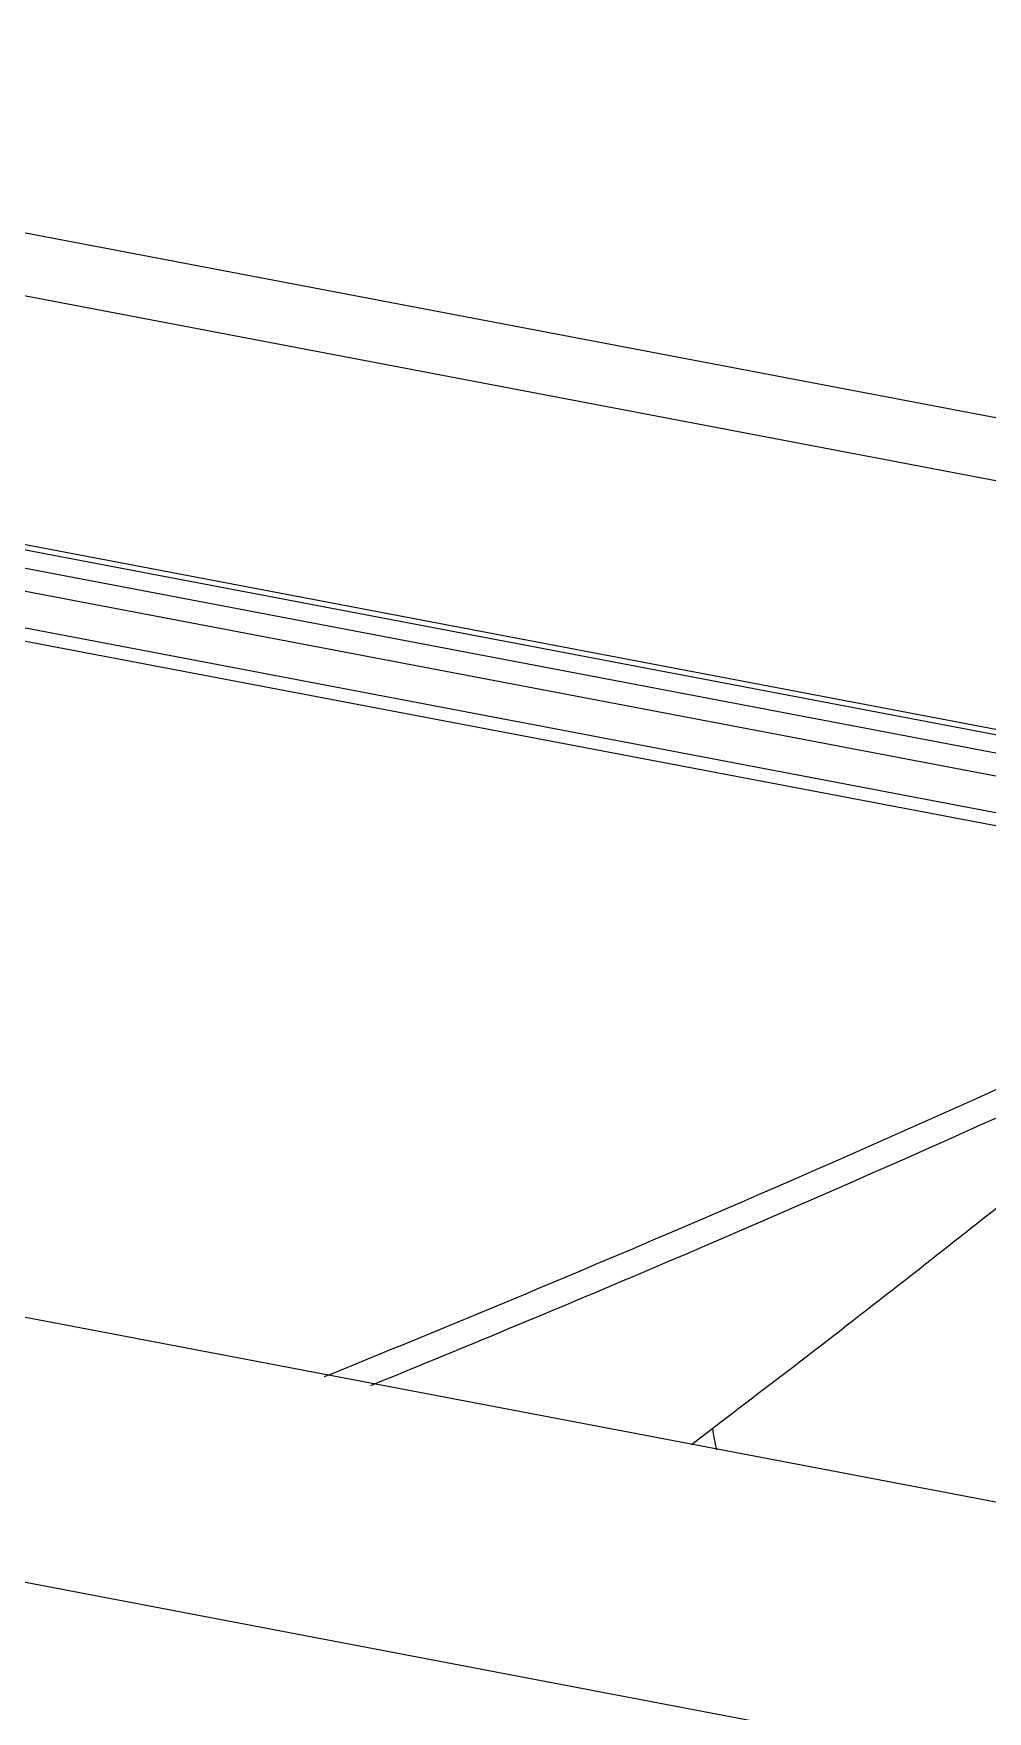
# Model space of a CAD drawing. Header units: millimetres. Extents: x -2947 to 97, y -3022 to 322.
# Drawn here: x -1891.55 to -1867.27, y -2127.98 to -2085.29 of the extents above; entities that cross this region are included whole.
import ezdxf

# ---------------------------------------------------------------- set-up
doc = ezdxf.new("R2010")
doc.units = ezdxf.units.MM
doc.layers.get('0').update_dxf_attribs({"linetype": 'CONTINUOUS'})

msp = doc.modelspace()

# ---------------------------------------------------------------- linework, layer by layer
at = {"color": 7}
for p, q in [((-1844.695, -2099.319), (-1918.479, -2085.286)), ((-1837.682, -2102.252), (-1920.62, -2086.479)), ((-1918.298, -2093.377), (-1835.489, -2109.126)), ((-1835.317, -2109.03), (-1918.192, -2093.269)), ((-1918.281, -2093.847), (-1835.472, -2109.596)), ((-1836.09, -2110.075), (-1918.959, -2094.315)), ((-1836.416, -2111.279), (-1919.285, -2095.519)), ((-1836.055, -2111.016), (-1918.924, -2095.255)), ((-1839.524, -2127.896), (-1914.315, -2113.671)), ((-1913.527, -2120.557), (-1838.736, -2134.782))]:
    msp.add_line(p, q, dxfattribs=at)
msp.add_arc((-1869.466, -2120.127), 4.848, 187.7588, 194.3128, dxfattribs=at)
for points, start_tangent, end_tangent in [([(-1858.686, -2108.286), (-1861.626, -2109.675), (-1876.289, -2116.208), (-1884.153, -2119.472)], (-0.902542, -0.430602), (-0.926731, -0.375727)), ([(-1860.455, -2109.855), (-1875.41, -2116.545), (-1882.976, -2119.697)], (-0.905068, -0.425267), (-0.926139, -0.377182)), ([(-1874.269, -2120.781), (-1868.842, -2116.593), (-1864.253, -2112.948), (-1860.455, -2109.855)], (0.796119, 0.60514), (0.77183, 0.635829)), ([(-1874.805, -2121.188), (-1874.269, -2120.781)], (0.796967, 0.604023), (0.796119, 0.60514))]:
    msp.add_spline(points, degree=3, dxfattribs=dict(at, start_tangent=start_tangent, end_tangent=end_tangent))

doc.saveas('drawing.dxf')
